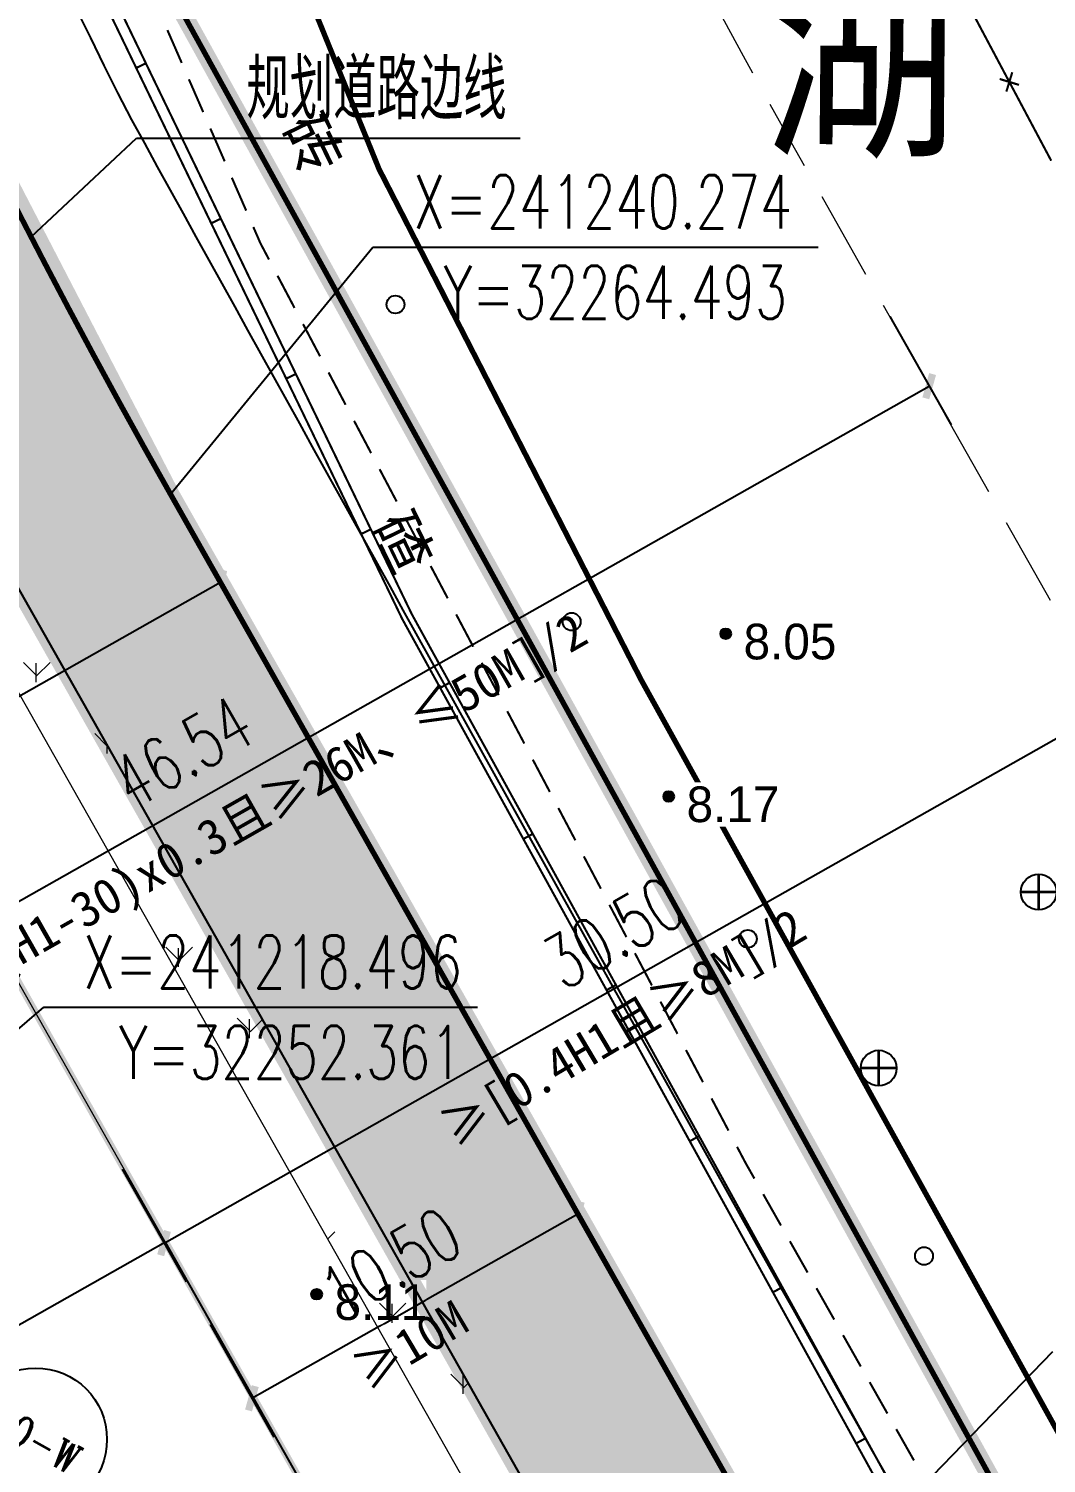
# Model space of a CAD drawing. Extents: x -83084 to 31773731, y -158416 to 241421036.
# Drawn here: x 32260.52 to 32289.04, y 241213.1 to 241253.32 of the extents above; entities that cross this region are included whole.
import ezdxf
from ezdxf.enums import TextEntityAlignment as Align
from ezdxf.xclip import XClip

# ---------------------------------------------------------------- set-up
doc = ezdxf.new("R2010")
doc.units = 0
doc.header["$LTSCALE"] = 1000
doc.header["$MEASUREMENT"] = 0
doc.header["$XCLIPFRAME"] = 0
for name, pattern in [('2', [0]), ('677', [0]), ('721020', [0]), ('721120', [0]), ('CENTER2', [1.125, 0.75, -0.125, 0.125, -0.125]), ('DASH', [0.35, 0.25, -0.1])]:
    doc.linetypes.add(name, pattern=pattern)
for name, color, linetype in [('AXIS', 3, 'Continuous'), ('AXIS_TEXT', 7, 'Continuous'), ('DIM_COOR', 3, 'Continuous'), ('DIM_LEAD', 3, 'Continuous'), ('GZ_BJT_总平面', 2, 'Continuous'), ('GZ_BJT_指标表', 7, 'Continuous'), ('GZ_BJT_用地界线', 1, 'Continuous'), ('GZ_BJT_绿地', 3, 'Continuous'), ('PUB_DIM', 3, 'Continuous'), ('PUB_TEXT', 7, 'Continuous'), ('Road_2', 134, 'Continuous'), ('ROOF', 4, 'Continuous'), ('规划道路边线', 165, 'Continuous')]:
    doc.layers.add(name, color=color, linetype=linetype)
for name, color, linetype, lineweight in [('公共绿地', 63, 'Continuous', 0), ('绿地', 86, 'Continuous', 0), ('道路中线', 252, 'Continuous', 0), ('间距公式核对', 241, 'Continuous', 0)]:
    doc.layers.add(name, color=color, linetype=linetype, lineweight=lineweight)
doc.layers.add('地形', color=7, linetype='Continuous', true_color=0x323232)
doc.layers.add('建筑控制线', color=7, linetype='Continuous', true_color=0xff0505)
doc.styles.add('_TCH_AXIS', font='COMPLEX', dxfattribs={"bigfont": 'GBCBIG'})
doc.styles.add('_TCH_DIM', font='SIMPLEX', dxfattribs={"bigfont": 'GBCBIG'})
doc.styles.add('_TCH_DIM_T3', font='SIMPLEX', dxfattribs={"width": 0.7058823529411765, "bigfont": 'GBCBIG'})
doc.styles.add('COMPLEX', font='COMPLEX')
doc.styles.add('DMHT', font='')
doc.styles.add('HZTXT', font='simhei.ttf')
doc.styles.add('JTHT', font='')
doc.styles.add('黑体', font='simhei.ttf')
doc.styles.get('DMHT').set_extended_font_data('方正细等线简体')
doc.styles.get('JTHT').set_extended_font_data('方正细等线简体')
doc.dimstyles.new('_TCH_ARCH_M_M&&1', dxfattribs={"dimtxt": 1.4875, "dimasz": 0.5, "dimexe": 1.25, "dimexo": 1.5, "dimgap": 0.6312500000000001, "dimtad": 1, "dimzin": 0, "dimdsep": 46, "dimtxsty": '_TCH_DIM_T3', "dimblk": 'ARCHTICK', "dimcen": 0.09, "dimclrt": 7, "dimazin": 2, "dimtfac": 1, "dimtdec": 0, "dimtix": 1, "dimtmove": 2, "dimatfit": 3, "dimfxl": 0, "dimtolj": 1, "dimtzin": 0, "dimarcsym": 0})

# ---------------------------------------------------------------- blocks, each defined once
blk = doc.blocks.new('jjjg')
at = {"layer": '公共绿地'}
h = blk.add_hatch(dxfattribs=at)
h.set_pattern_fill('CROSS', color=256, scale=0.5)
h.set_pattern_definition([(0, (-31796.01976982163, -241027.7256764514), (0.79375, 0.79375), [0.396875, -1.190625]), (90, (-31795.82133232163, -241027.9241139514), (-0.79375, 0.79375), [0.396875, -1.190625])])
edge = h.paths.add_edge_path()
edge.add_arc((659.9464344675081, 320.8897445269064), 219.9999999996637, 192.5400507971583, 209.5024513083548)
edge.add_line((468.4728163983673, 212.5483693124261), (486.1813294719905, 181.2518026770558))
edge.add_arc((468.7746369207715, 171.4025867470931), 20.00000000019231, -11.907170796793878, 29.50245131251478, ccw=False)
edge.add_line((488.3443003240973, 167.2760537848808), (464.1211432609707, 210.0860653303098))
edge.add_arc((659.9464344681176, 320.8897445258282), 224.9999999991716, 189.2069196672346, 209.5024513081, ccw=False)
edge.add_arc((425.6073815160952, 269.070749351547), 19.99999999836342, 41.08802014646852, 52.27393119112679, ccw=False)
edge.add_line((440.6813980154693, 282.2151027594227), (445.1946503277868, 273.1229023803025))
at = {"layer": '建筑控制线', "color": 1, "linetype": 'CENTER2', "ltscale": 0.01, "const_width": 0.5}
blk.add_lwpolyline([(336.981693347916, 292.0905292715179), (359.2705196905881, 296.5613302181009), (418.1918708868325, 308.3800607626326), (427.0470438152552, 309.682275394327), (440.6813980154693, 282.2151027594227), (445.1946503277868, 273.1229023803025), (466.3430438153446, 230.5182753949193), (514.6942301783711, 142.8593235486187), (494.3592149019241, 136.7020807343069), (383.2394989356399, 107.9725273859221), (344.5129210092127, 97.95992721989751)], dxfattribs=at)
blk.add_lwpolyline([(341.2570224255323, 272.5497202645056), (357.5623490158468, 275.8203217951814), (421.6740319225937, 288.68015426083, -0.2174329947967095), (437.8451209738851, 284.8896536403336, -0.04884653787836726), (440.6813980154693, 282.2151027594227), (445.1946503277868, 273.1229023803025, 0.07414787403409054), (468.4728163983673, 212.5483693124261), (486.1813294719905, 181.2518026770558, -0.1826758136830436), (488.3443003240973, 167.2760537848808, -0.2848418124427812), (473.7809370029718, 152.0392977850279), (378.2331988532096, 127.3358163492521, -0.4142135623679189), (366.0484043285251, 134.5143107892945), (335.409678556025, 253.0182939226506), (334.6520384270698, 255.9486825350905), (333.5420527402312, 260.2418677674141, -0.4304301391724917), (341.2570224255323, 272.5497202645056, -0.09930342559615261)], format="xyb", dxfattribs=at)
for points in [[(437.8451209738851, 284.88965364045, 0.21743299479328), (421.6740319207311, 288.68015426083), (357.5623490158468, 275.8203217951814), (361.3172142542899, 261.2973128980957), (334.6520384270698, 255.9486825350905), (366.0484043285251, 134.5143107892945, 0.4142135623693743), (378.2331988532096, 127.3358163492521), (473.7809370029718, 152.0392977850279, 0.2848418124420904), (488.3443003240973, 167.2760537848808), (464.1211432609707, 210.0860653303098, -0.08878818107429738)], [(445.1946503277868, 273.1229023803025, 0.0741478740341938), (468.4728163983673, 212.5483693124261), (486.1813294719905, 181.2518026770558, -0.1826758136817701), (488.3443003240973, 167.2760537848808), (464.1211432609707, 210.0860653303098, -0.08878818107429817), (437.8451209738851, 284.8896536403336, -0.04884653789342656), (440.6813980154693, 282.2151027594227)], [(494.3592149019241, 136.7020807338413), (383.2394989356399, 107.9725273859221), (344.5129210092127, 97.95992721989751), (232.4050741847605, 68.9748966328334), (183.6094735544175, 58.95635993941687), (152.9527199175209, 183.2824108069763), (146.9674291498959, 207.555364776752), (168.7314737159759, 244.6003074408509), (203.6274048630148, 103.0821484727785, 0.4175112271374972), (228.0520681217313, 88.50709212420043), (339.5066209267825, 117.3232161832275, 0.4142135623741037), (346.6851153653115, 129.5080107063986), (366.0484043285251, 134.514310789411, 0.414213562371631), (378.2331988532096, 127.3358163492521), (473.7809370029718, 152.0392977850279, 0.2848418124420901), (488.3443003240973, 167.2760537848808, 0.1826758136817701), (486.1813294719905, 181.2518026770558), (468.4728163983673, 212.5483693124261, -0.07414787403416094), (445.1946503277868, 273.1229023803025), (466.3430438153446, 230.5182753948029), (514.6942301783711, 142.8593235486187)], [(494.3592149019241, 136.7020807338413), (383.2394989356399, 107.9725273859221), (344.5129210092127, 97.95992721989751), (232.4050741847605, 68.9748966328334), (183.6094735544175, 58.95635993941687), (152.9527199175209, 183.2824108069763), (146.9674291498959, 207.555364776752), (168.7314737159759, 244.6003074408509), (203.6274048630148, 103.0821484727785, 0.4175112271374972), (228.0520681217313, 88.50709212420043), (339.5066209267825, 117.3232161832275, 0.4142135623741037), (346.6851153653115, 129.5080107063986), (366.0484043285251, 134.514310789411, 0.414213562371631), (378.2331988532096, 127.3358163492521), (473.7809370029718, 152.0392977850279, 0.2848418124420901), (488.3443003240973, 167.2760537848808, 0.1826758136817701), (486.1813294719905, 181.2518026770558), (468.4728163983673, 212.5483693124261, -0.07414787403416094), (445.1946503277868, 273.1229023803025), (466.3430438153446, 230.5182753948029), (514.6942301783711, 142.8593235486187)]]:
    blk.add_lwpolyline(points, format="xyb", close=True, dxfattribs=at)
blk = doc.blocks.new('93762001')
at = {"color": 0, "linetype": 'Continuous', "lineweight": -3}
blk.add_circle((0, 0), 0.5, dxfattribs=at)
blk = doc.blocks.new('24802001')
at = {"color": 0, "linetype": 'Continuous', "lineweight": -3, "const_width": 0.12}
for points in [[(-0.4, -0.4), (0.4, 0.4)], [(-0.4, 0.4), (0.4, -0.4)]]:
    blk.add_lwpolyline(points, dxfattribs=at)
blk = doc.blocks.new('904')
at = {"linetype": '2'}
h = blk.add_hatch(color=0, dxfattribs=at)
edge = h.paths.add_edge_path(flags=0)
edge.add_arc((0, 0), 0.3, 0, 360)
at = {"color": 0, "linetype": 'Continuous', "lineweight": -3}
for radius in [0.3, 0.15]:
    blk.add_circle((0, 0), radius, dxfattribs=at)
blk = doc.blocks.new('654')
at = {"color": 0, "linetype": 'Continuous', "lineweight": -3, "const_width": 0.15}
for points in [[(0, -1), (0, 1)], [(-1, 0), (1, 0)]]:
    blk.add_lwpolyline(points, dxfattribs=at)
at = {"color": 0, "linetype": 'Continuous', "lineweight": -3}
blk.add_circle((0, 0), 1, dxfattribs=at)
blk = doc.blocks.new('ysdx12')
at = {"layer": '地形', "linetype": '721020', "lineweight": -3, "ltscale": 0.5, "const_width": 0.15}
blk.add_lwpolyline([(108.9299758571324, 203.5831829632225), (131.2179758571328, 208.0541829632421), (190.1399758571315, 219.8731829632306), (198.9949758571347, 221.1751829632267), (212.6289758571329, 193.7081829632225), (217.1429758571358, 184.6161829632183), (238.2909758571368, 142.0111829632369), (286.6419758571319, 54.35218296322273), (266.3069758571328, 48.19518296324532), (155.1869758571302, 19.46518296323484), (116.4609758571278, 9.453182963217841)], dxfattribs=at)
at = {"layer": '地形', "linetype": 'Continuous', "lineweight": -3, "ltscale": 0.5, "const_width": 0.15}
blk.add_lwpolyline([(176.1329758571337, 205.2391829632397), (210.0699758571245, 212.1631829632388), (214.4019758571303, 203.2851829632418), (228.4519758571259, 177.9111829632311), (231.9439758571316, 168.4331829632283), (246.2689758571287, 133.1501829632325), (253.6149758571264, 118.8311829632439), (272.0999758571379, 85.4581829632225, -0.1219224057559178), (270.6729758571346, 80.18218296323903), (269.8386076847346, 79.52137490152381)], format="xyb", dxfattribs=at)
at = {"layer": '地形', "linetype": 'Continuous', "lineweight": -3, "ltscale": 0.5, "const_width": 0.06}
for points in [[(270.3979758571331, 78.50518296324299), (247.1819758571255, 120.6811829632206), (236.5789758571373, 142.6501829632325), (212.6629758571326, 195.6061829632381), (195.5649758571271, 200.6551829632372), (176.1329758571374, 205.2391829632397), (124.5699758571354, 195.9721829632181), (77.42033870088198, 189.2850281663996)], [(270.1351616213178, 78.36051549125114), (246.9152884104842, 120.54355186873), (236.3071372940431, 142.5232247799286), (212.4461544388141, 195.3574030740128), (195.4879958368692, 200.3651082314027), (176.1247284631027, 204.9328942360007), (124.6175887302015, 195.6759335489769), (77.46246561528824, 188.9880006877356)], [(263.9351791166046, 135.5954175039369), (262.7615802030959, 137.8028290174843)], [(240.3353091904646, 137.0495162965672), (240.7367963699508, 136.1293111683626)], [(239.7318744640143, 136.1175007511629), (239.4616958580009, 135.9871032019146)], [(240.9375399596938, 135.6692086042603), (241.3390271391836, 134.7490034760558)], [(265.1087780301132, 133.3880059903604), (263.9351791166046, 135.5954175039369)], [(241.5397707289267, 134.2889009119535), (241.9412579084128, 133.368695783749)], [(242.1420014981559, 132.9085932196467), (242.5434886776457, 131.9883880914422)], [(241.8338068685953, 131.7623792764498), (241.5636282625856, 131.6319817272015)], [(242.7442322673887, 131.5282855273399), (242.9449758571318, 131.0681829632376), (243.1835021729203, 130.6159198053356)], [(243.4220284887124, 130.1636566474335), (243.8990811202893, 129.2591303316585)], [(244.1376074360778, 128.8068671737565), (244.6146600676584, 127.9023408579815)], [(243.9357392731799, 127.4072578017367), (243.6655606671702, 127.2768602524884)], [(244.8531863834469, 127.4500777000794), (245.3302390150275, 126.5455513842753)], [(245.5687653308159, 126.0932882264024), (246.0458179623929, 125.1887619105983)], [(246.284344278185, 124.7364987526962), (246.761396909762, 123.8319724369212)], [(246.0376716777646, 123.0521363270236), (245.7674930717549, 122.9217387777753)], [(246.9999232255504, 123.3797092790192), (247.476975857131, 122.4751829632442)], [(247.7155021729195, 122.0229198053421), (248.1925548045001, 121.118393489538)], [(248.4310811202886, 120.666130331665), (248.9081337518692, 119.7616040158609)], [(249.1466600676576, 119.3093408579589), (249.6237126992346, 118.4048145421839)], [(248.2444011499501, 118.7510981445666), (247.9815869141348, 118.6064306725748)], [(249.8622390150267, 117.9525513842818), (250.3392916466037, 117.0480250685068)], [(250.5778179623921, 116.5957619106048), (251.0548705939727, 115.6912355948007)], [(251.2933969097612, 115.2389724369277), (251.7704495413418, 114.3344461211236)], [(250.5763563822875, 114.5146860202076), (250.3135421464722, 114.3700185482157)], [(252.0089758571303, 113.8821829632216), (252.4860284887109, 112.9776566474466)], [(252.7245548044993, 112.5253934895445), (253.2016074360763, 111.6208671737695)], [(253.4401337518684, 111.1686040158675), (253.9171863834454, 110.2640777000634)], [(252.9083116146212, 110.2782738958485), (252.6454973788132, 110.1336064238567)], [(254.1557126992338, 109.8118145421904), (254.6327653308144, 108.9072882263863)], [(254.8712916466029, 108.4550250684842), (255.3483442781835, 107.5504987527092)], [(255.586870593972, 107.0982355948072), (256.0639232255489, 106.1937092790322)], [(255.2402668469549, 106.0418617715186), (254.9774526111396, 105.8971942995267)], [(256.302449541341, 105.7414461211301), (256.5409758571295, 105.2891829632281), (256.789475857131, 104.8500996298972)], [(257.0379758571289, 104.4110162965662), (257.5349758571319, 103.5328496299044)], [(257.7834758571298, 103.0937662965734), (258.2804758571292, 102.2155996298825)], [(257.5722220792923, 101.8054496471595), (257.3094078434769, 101.6607821751677)], [(258.5289758571307, 101.7765162965516), (259.0259758571301, 100.8983496298897)], [(259.2744758571316, 100.4592662965588), (259.771475857131, 99.58109962989693)], [(260.0199758571325, 99.142016296566), (260.5169758571319, 98.26384962990414)], [(260.7654758571334, 97.82476629657322), (261.2624758571328, 96.94659962988226)], [(259.904177311626, 97.5690375228005), (259.6413630758179, 97.42437005080865)]]:
    blk.add_lwpolyline(points, dxfattribs=at)
at = {"layer": '地形', "linetype": '677', "lineweight": -3, "ltscale": 0.5, "const_width": 0.06}
blk.add_lwpolyline([(270.3979758571331, 78.50518296324299), (247.1819758571255, 120.6811829632206), (236.5789758571373, 142.6501829632325), (212.6629758571326, 195.6061829632381), (195.5649758571271, 200.6551829632372), (176.1329758571374, 205.2391829632397), (124.5699758571354, 195.9721829632181), (77.42033870088198, 189.2850281663996)], dxfattribs=at)
at = {"layer": '地形', "linetype": '721120', "lineweight": -3, "ltscale": 0.5, "const_width": 0.15}
blk.add_lwpolyline([(233.5415402997896, 137.2149437643238), (234.1890692852867, 135.87694335368), (234.8456237024693, 134.5433485189569), (235.5111735790269, 133.2142201400129), (236.1856885319903, 131.8896188928047), (236.869137769103, 130.5696052465937), (237.5614900902874, 129.2542394612392), (238.2627138889984, 127.9435815844627), (238.9727771537182, 126.6376914489665), (239.6916474694044, 125.3366286698438), (240.4207488572829, 124.0412769636896), (258.1292618573316, 92.7447099632409)], dxfattribs=at)
at = {"layer": '地形', "linetype": 'Continuous'}
for name, p, xscale, yscale, rotation in [('24802001', (263.9351791166046, 135.5954175039369), 0.5, 0.5, 117.9979246294117), ('93762001', (246.7281652850579, 129.3544083357847), 0.4999999999999996, 0.4999999999999996, 119.0489131577583), ('93762001', (251.6670497199739, 120.4623359884426), 0.4999999999999996, 0.4999999999999996, 119.0489131577583), ('93762001', (256.6059341548862, 111.5702636410715), 0.4999999999999996, 0.4999999999999996, 119.0489131577583), ('93762001', (261.5448185898022, 102.6781912937004), 0.4999999999999996, 0.4999999999999996, 119.0489131577583)]:
    blk.add_blockref(name, p, dxfattribs=dict(at, xscale=xscale, yscale=yscale, rotation=rotation))
at = {"layer": '地形', "linetype": 'Continuous', "xscale": 0.5, "yscale": 0.5}
for name, p in [('904', (255.9855406698589, 120.125973656337)), ('904', (254.3881167738036, 115.5632691194769)), ('654', (264.7569758571408, 112.8821829632216)), ('654', (260.2739758571297, 107.9461829632346)), ('904', (244.5198976162246, 101.6056688803656))]:
    blk.add_blockref(name, p, dxfattribs=at)
at = {"layer": '地形', "style": 'JTHT'}
for s, p in [('砖', (244.4124100080298, 133.8642595004058)), ('碴', (246.9535800080303, 122.7064785004186))]:
    blk.add_text(s, height=1.200000000001, rotation=295.9158325195312, dxfattribs=at).set_placement(p, align=Align.MIDDLE_CENTER)
for points in [[(256.4855406698589, 120.52597365635702), (259.0605406698596, 120.52597365635702), (259.0605406698596, 119.2759736563312), (256.4855406698589, 119.2759736563312)], [(254.88811677380832, 115.96326911949691), (257.463116773809, 115.96326911949691), (257.463116773809, 114.7132691194711), (254.88811677380832, 114.7132691194711)], [(245.0198976162293, 102.00566888034805), (247.59489761623, 102.00566888034805), (247.59489761623, 100.7556688803597), (245.0198976162293, 100.7556688803597)]]:
    blk.add_wipeout(points).dxf.layer = '地形'
at = {"layer": '地形', "style": 'DMHT'}
for s, p in [('8.05', (256.4855406698589, 120.4059736563358)), ('8.17', (254.8881167738036, 115.8432691194757)), ('8.11', (245.0198976162246, 101.8856688803644))]:
    blk.add_text(s, height=1.000000000001, dxfattribs=at).set_placement(p, align=Align.TOP_LEFT)
blk = doc.blocks.new('tr43')
at = {"linetype": 'ByBlock', "const_width": 0.1999999999999999}
blk.add_lwpolyline([(58.07614039847977, -13.65000178962873), (58.07614081530483, -1.806736690923572e-06), (7.276140814617975, -2.439774107187986e-07), (-0.5238591852539685, -7.392372936010361e-09), (-0.5238590762310196, 3.499999992549419), (-0.5238584066100884, 25.3000000124448), (-14.17385840619681, 25.30000043664404), (-14.17385933978949, -5.022791796589445), (-5.546651808021124, -13.64999984835595)], close=True, dxfattribs=at)
at = {"linetype": 'ByBlock'}
blk.add_lwpolyline([(-14.17385918463697, 4.225003067404032e-07), (-14.17385933964397, -5.022791796585807), (-5.546651807875605, -13.64999984834139), (7.67614062159555, -13.65000024732944), (7.676140816998668, -2.514570951461792e-07)], close=True, dxfattribs=at)
blk = doc.blocks.new('_ArchTick')
at = {"color": 0, "linetype": 'ByBlock', "const_width": 0.4}
blk.add_lwpolyline([(-0.5, -0.5), (0.5, 0.5)], dxfattribs=at)
blk = doc.blocks.new('*D152')
at = {"layer": 'Defpoints', "color": 0, "transparency": 16777216}
for p in [(206.9380246411165, 65.18860624582159), (208.847456983699, 61.81403288102235), (197.8015432984903, 60.01891778831486)]:
    blk.add_point(p, dxfattribs=at)
at = {"layer": 'PUB_DIM', "color": 0, "lineweight": -2, "transparency": 16777216}
for p, q in [((207.6767158357435, 63.8831043044287), (209.4630329792215, 60.72611459652827)), ((199.7109756410728, 56.64434442351563), (208.847456983699, 61.81403288102235)), ((198.5402344931173, 58.71341584692197), (200.3265516365953, 55.55642613902155))]:
    blk.add_line(p, q, dxfattribs=at)
at = {"layer": 'PUB_DIM', "color": 0, "lineweight": -2, "transparency": 16777216, "xscale": 0.5, "yscale": 0.5, "zscale": 0.5}
for p, rotation in [((208.847456983699, 61.81403288102235), 29.50245130754895), ((199.7109756410728, 56.64434442351563), 209.502451307549)]:
    blk.add_blockref('_ArchTick', p, dxfattribs=dict(at, rotation=rotation))
at = {"layer": 'PUB_DIM', "color": 7, "transparency": 16777216, "insert": (203.6020827173112, 60.42589876521246), "char_height": 1.4875, "attachment_point": 5, "rotation": 29.502451307548945, "style": '_TCH_DIM_T3'}
blk.add_mtext('\\A1;10.50', dxfattribs=at)
blk = doc.blocks.new('*D153')
at = {"layer": 'Defpoints', "color": 0, "transparency": 16777216}
for p in [(221.8824132109075, 79.38949531214894), (223.7918455534927, 76.01492194734706), (195.3392393164104, 64.37059092629352)]:
    blk.add_point(p, dxfattribs=at)
at = {"layer": 'PUB_DIM', "color": 0, "lineweight": -2, "transparency": 16777216}
for p, q in [((222.6211044055348, 78.08399337075622), (224.4074215490154, 74.92700366285314)), ((197.2486716589955, 60.99601756149165), (223.7918455534927, 76.01492194734706)), ((196.0779305110377, 63.06508898490081), (197.8642476545182, 59.90809927699772))]:
    blk.add_line(p, q, dxfattribs=at)
at = {"layer": 'PUB_DIM', "color": 0, "lineweight": -2, "transparency": 16777216, "xscale": 0.5, "yscale": 0.5, "zscale": 0.5}
for p, rotation in [((223.7918455534927, 76.01492194734706), 29.50245130756322), ((197.2486716589955, 60.99601756149165), 209.5024513075632)]:
    blk.add_blockref('_ArchTick', p, dxfattribs=dict(at, rotation=rotation))
at = {"layer": 'PUB_DIM', "color": 7, "transparency": 16777216, "insert": (209.8431250111691, 69.70217986736264), "char_height": 1.4875, "attachment_point": 5, "rotation": 29.50245130756322, "style": '_TCH_DIM_T3'}
blk.add_mtext('\\A1;30.50', dxfattribs=at)
blk = doc.blocks.new('*D185')
at = {"layer": 'Defpoints', "color": 0, "transparency": 16777216}
for p in [(216.8495635483923, 88.28413904455374), (218.6962915352812, 85.02038419066007), (176.347160683039, 65.36669448879547)]:
    blk.add_point(p, dxfattribs=at)
at = {"layer": 'PUB_DIM', "color": 0, "lineweight": -2, "transparency": 16777216}
for p, q in [((217.5882547430461, 86.97863710317606), (219.311867530826, 83.93246590617866)), ((178.1938886699278, 62.1029396349018), (218.6962915352812, 85.02038419066007)), ((177.0858518776928, 64.06119254741779), (178.8094646654727, 61.0150213504204))]:
    blk.add_line(p, q, dxfattribs=at)
at = {"layer": 'PUB_DIM', "color": 0, "lineweight": -2, "transparency": 16777216, "xscale": 0.5, "yscale": 0.5, "zscale": 0.5}
for p, rotation in [((218.6962915352812, 85.02038419066007), 29.50245130872789), ((178.1938886699278, 62.1029396349018), 209.5024513087279)]:
    blk.add_blockref('_ArchTick', p, dxfattribs=dict(at, rotation=rotation))
at = {"layer": 'PUB_DIM', "color": 7, "transparency": 16777216, "insert": (197.7679565075052, 74.75837202571049), "char_height": 1.4875, "attachment_point": 5, "rotation": 29.50245130872789, "style": '_TCH_DIM_T3'}
blk.add_mtext('\\A1;46.54', dxfattribs=at)
blk = doc.blocks.new('*D186')
at = {"layer": 'Defpoints', "color": 0, "transparency": 16777216}
for p in [(197.4275535649212, 81.99662906091542), (198.8272950014062, 79.52284139972204), (174.3318432513297, 68.92840043397155)]:
    blk.add_point(p, dxfattribs=at)
at = {"layer": 'PUB_DIM', "color": 0, "lineweight": -2, "transparency": 16777216}
for p, q in [((198.1662447595723, 80.6911271195362), (199.4428709969488, 78.43492311523936)), ((175.7315846878147, 66.45461277277818), (198.8272950014062, 79.52284139972204)), ((175.0705344459808, 67.62289849259233), (176.3471606833573, 65.3666944882955))]:
    blk.add_line(p, q, dxfattribs=at)
at = {"layer": 'PUB_DIM', "color": 0, "lineweight": -2, "transparency": 16777216, "xscale": 0.5, "yscale": 0.5, "zscale": 0.5}
for p, rotation in [((198.8272950014062, 79.52284139972204), 29.50245130860896), ((175.7315846878147, 66.45461277277818), 209.502451308609)]:
    blk.add_blockref('_ArchTick', p, dxfattribs=dict(at, rotation=rotation))
at = {"layer": 'PUB_DIM', "color": 7, "transparency": 16777216, "insert": (186.6023062495136, 74.18543719918108), "char_height": 1.4875, "attachment_point": 5, "rotation": 29.50245130860896, "style": '_TCH_DIM_T3'}
blk.add_mtext('\\A1;26.54', dxfattribs=at)
blk = doc.blocks.new('ghdlbx')
at = {"layer": '规划道路边线', "linetype": '721120', "lineweight": -3, "ltscale": 0.5, "const_width": 0.15}
blk.add_lwpolyline([(233.5415404427767, 137.2149438013148), (234.1890694282738, 135.8769433906709), (234.8456238454564, 134.5433485559479), (235.5111737220141, 133.2142201770039), (236.1856886749774, 131.8896189297957), (236.8691379120901, 130.5696052835847), (237.5614902332745, 129.2542394982302), (238.2627140319855, 127.9435816214536), (238.9727772967053, 126.6376914859575), (239.6916476123915, 125.3366287068347), (240.42074900027, 124.0412770006806), (258.1292620003187, 92.74471000023186)], dxfattribs=at)
at = {"layer": '道路中线', "linetype": 'DASH', "ltscale": 0.01}
blk.add_line((296.1118923234935, 66.22970888702548), (257.8274409710612, 133.8904931542638), dxfattribs=at)
blk.add_arc((431.8943664631988, 232.3826524309989), 199.9999999731979, 184.0805707380663, 209.5024513258966, dxfattribs=at)
at = {"layer": 'PUB_TEXT', "color": 8, "style": '黑体', "width": 0.8}
blk.add_text('湖', height=5, rotation=359.5339178793632, dxfattribs=at).set_placement((257.0307406760003, 134.0286201421113))
blk = doc.blocks.new('zbyd')
at = {"layer": 'DIM_COOR', "color": 3}
for p, q in [((-46.22141378000379, 69.68904576380737), (-40.55204977126414, 76.6134969042323)), ((-40.55204977126414, 76.6134969042323), (-28.06704977126356, 76.6134969042323)), ((-28.51290070638061, 38.39247912843712), (-21.48694540032739, 45.64501940945047))]:
    blk.add_line(p, q, dxfattribs=at)
at = {"layer": 'DIM_LEAD'}
for p, q in [((-50.12618631931036, 76.90038348542294), (-47.17143325681536, 79.66805092745926)), ((-47.17143325681536, 79.66805092745926), (-36.4181741330176, 79.66805092745926))]:
    blk.add_line(p, q, dxfattribs=at)
at = {"layer": 'PUB_TEXT', "style": '_TCH_DIM'}
blk.add_text('规划道路边线', height=1.687943262411348, dxfattribs=at).set_placement((-44.09211030323058, 80.19305092745344))
at = {"layer": 'PUB_TEXT', "style": '_TCH_DIM', "width": 0.7058823529411765}
for s, p in [('X=241240.274', (-39.41704977126574, 77.13849690422649)), ('Y=32264.493', (-38.56704977126356, 74.60099690422066))]:
    blk.add_text(s, height=1.4875, dxfattribs=at).set_placement(p)
blk = doc.blocks.new('_AXISO')
blk.add_circle((0, 0), 0.5)
at = {"layer": 'AXIS_TEXT', "style": 'COMPLEX', "width": 1.041666666666667}
blk.add_attdef('A', text='', height=0.56, dxfattribs=at).set_placement((-0.25, -0.28), (0.25, -0.28), align=Align.FIT)
blk = doc.blocks.new('ADDFAW')
at = {"layer": 'AXIS'}
ref = blk.add_blockref('_AXISO', (30.83412340696668, 2.361973081802716), dxfattribs=dict(at, xscale=3.999999999999998, yscale=3.999999999999998, zscale=3.999999999999998, rotation=330.4998319276513))
ref.add_attrib('A', '10-W', dxfattribs={"layer": 'AXIS_TEXT', "height": 0.8262045859041226, "rotation": 330.4998319282663, "style": '_TCH_AXIS', "width": 0.8192771084418117}).set_placement((29.46645900697331, 2.661128708685283), (31.7949430939625, 1.343726781022269), align=Align.FIT)
blk = doc.blocks.new('cc')
at = {"layer": '间距公式核对', "style": 'HZTXT'}
for s, height, rotation, p in [('≥[0.5x30+(H1-30)x0.3且≥26M、≤50M]/2', 0.9999999999999999, 29.61469295249404, (186.7260549779348, 65.07709659528336)), ('≥[0.4H1且≥8M]/2', 1, 30.65853022031065, (205.3907323832536, 63.67331500723958)), ('≥10M', 1, 30.65853022031065, (202.940972672819, 56.84525348359603))]:
    blk.add_text(s, height=height, rotation=rotation, dxfattribs=at).set_placement(p)
at = {"layer": 'PUB_DIM'}
for p1, p2, distance, picture, middle in [((176.347160683039, 65.36669448879547), (216.8495635483923, 88.28413904455374), -3.7500000005164362, '*D185', (197.7679565075052, 74.75837202571049)), ((174.3318432513297, 68.92840043397155), (197.4275535649213, 81.99662906091544), -2.842340845445093, '*D186', (186.6023062495136, 74.18543719918108)), ((195.3392393164104, 64.37059092629352), (221.8824132109075, 79.38949531214894), -3.8773286248834617, '*D153', (209.8431250111691, 69.70217986736264)), ((197.8015432984903, 60.01891778831487), (206.9380246411165, 65.18860624582157), -3.8773286248798255, '*D152', (203.6020827173112, 60.42589876521246))]:
    dim = blk.add_aligned_dim(p1=p1, p2=p2, distance=distance, dimstyle='_TCH_ARCH_M_M&&1', dxfattribs=at)
    dim.commit()
    dim.dimension.update_dxf_attribs({"geometry": picture, "text_midpoint": middle})

msp = doc.modelspace()

# ---------------------------------------------------------------- linework, layer by layer
at = {"layer": 'GZ_BJT_总平面', "lineweight": 0}
for points in [[(32227.65251248473, 241256.443646893), (32239.53354613235, 241263.1640292833), (32270.85731846988, 241207.7864076723), (32267.5956326938, 241196.0297570187), (32241.20251074964, 241181.1007636877), (32234.48212835406, 241192.9817973459), (32256.50338486457, 241205.4378907163)], [(32264.34726568067, 241219.2955973687), (32252.46623206368, 241212.5752149979), (32263.22376724928, 241193.5568570906), (32267.59563269246, 241196.0297570413), (32270.85731845986, 241207.78640769)]]:
    msp.add_lwpolyline(points, close=True, dxfattribs=at)
at = {"layer": 'GZ_BJT_用地界线', "linetype": 'CENTER2', "lineweight": 0, "ltscale": 10, "const_width": 0.001}
msp.add_lwpolyline([(32133.00164953164, 241319.8162538772), (32155.29047587432, 241324.2870548238), (32214.21182707056, 241336.1057853684), (32223.06699999898, 241337.4080000001), (32236.7013541992, 241309.9408273651), (32241.21460651152, 241300.8486269861), (32262.36299999907, 241258.2440000006), (32310.7141863621, 241170.5850481543), (32290.37917108565, 241164.42780534), (32179.25945511937, 241135.6982519916), (32140.53287719294, 241125.6856518256)], dxfattribs=at)
msp.add_lwpolyline([(32133.00164953164, 241319.8162538772), (32155.29047587432, 241324.2870548238), (32214.21182707056, 241336.1057853684), (32223.06699999898, 241337.4080000001), (32236.7013541992, 241309.9408273651), (32241.21460651152, 241300.8486269861), (32262.36299999907, 241258.2440000006), (32310.7141863621, 241170.5850481543), (32290.37917108565, 241164.42780534), (32179.25945511937, 241135.6982519916), (32140.53287719294, 241125.6856518256)], dxfattribs=at)
msp.add_lwpolyline([(32133.00164953164, 241319.8162538772), (32155.29047587432, 241324.2870548238), (32214.21182707056, 241336.1057853684), (32223.06699999898, 241337.4080000001), (32236.7013541992, 241309.9408273651), (32241.21460651152, 241300.8486269861), (32262.36299999907, 241258.2440000006), (32310.7141863621, 241170.5850481543), (32290.37917108565, 241164.42780534), (32179.25945511937, 241135.6982519916), (32140.53287719294, 241125.6856518256)], dxfattribs=at)
msp.add_lwpolyline([(32133.00164953164, 241319.8162538772), (32155.29047587432, 241324.2870548238), (32214.21182707056, 241336.1057853684), (32223.06699999898, 241337.4080000001), (32236.7013541992, 241309.9408273651), (32241.21460651152, 241300.8486269861), (32262.36299999907, 241258.2440000006), (32310.7141863621, 241170.5850481543), (32290.37917108565, 241164.42780534), (32179.25945511937, 241135.6982519916), (32140.53287719294, 241125.6856518256)], dxfattribs=at)
at = {"layer": 'GZ_BJT_用地界线', "lineweight": 0}
msp.add_lwpolyline([(32233.86507715761, 241312.6153782462, 0.21743299479328), (32217.69398810446, 241316.4058788666), (32153.58230519958, 241303.5460464009), (32157.33717043802, 241289.0230375038), (32130.6719946108, 241283.6744071408), (32162.06836051225, 241162.240035395, 0.4142135623693743), (32174.25315503694, 241155.061540955), (32269.8008931867, 241179.7650223908, 0.2848418124420904), (32284.36425650783, 241195.0017783906), (32260.1410994447, 241237.8117899361, -0.08878818107429738)], format="xyb", close=True, dxfattribs=at)
msp.add_lwpolyline([(32233.86507715761, 241312.6153782462, 0.21743299479328), (32217.69398810446, 241316.4058788666), (32153.58230519958, 241303.5460464009), (32157.33717043802, 241289.0230375038), (32130.6719946108, 241283.6744071408), (32162.06836051225, 241162.240035395, 0.4142135623693743), (32174.25315503694, 241155.061540955), (32269.8008931867, 241179.7650223908, 0.2848418124420904), (32284.36425650783, 241195.0017783906), (32260.1410994447, 241237.8117899361, -0.08878818107429738)], format="xyb", close=True, dxfattribs=at)
at = {"layer": 'GZ_BJT_用地界线', "linetype": 'CENTER2', "lineweight": 0}
for points in [[(32241.2146065107, 241300.8486269994, 0.0741478740341938), (32264.49277258128, 241240.2740939316), (32282.2012856549, 241208.9775272962, -0.1826758136817701), (32284.36425650701, 241195.001778404), (32260.14109944388, 241237.8117899495, -0.08878818107429817), (32233.8650771568, 241312.6153782595, -0.04884653789342656), (32236.70135419838, 241309.9408273786)], [(32290.37917108484, 241164.427805353), (32179.25945511855, 241135.6982520051), (32140.53287719213, 241125.685651839), (32028.42503036767, 241096.700621252), (31979.62942973733, 241086.6820845586), (31948.97267610043, 241211.0081354261), (31942.98738533281, 241235.2810893959), (31964.75142989889, 241272.32603206), (31999.64736104593, 241130.8078730919, 0.4175112271374972), (32024.07202430465, 241116.2328167433), (32135.5265771097, 241145.0489408024, 0.4142135623741037), (32142.70507154823, 241157.2337353255), (32162.06836051144, 241162.2400354086, 0.414213562371631), (32174.25315503612, 241155.0615409684), (32269.80089318589, 241179.7650224042, 0.2848418124420901), (32284.36425650701, 241195.001778404, 0.1826758136817701), (32282.2012856549, 241208.9775272962), (32264.49277258128, 241240.2740939316, -0.07414787403416094), (32241.2146065107, 241300.8486269994), (32262.36299999826, 241258.2440000139), (32310.71418636129, 241170.5850481678)]]:
    msp.add_lwpolyline(points, format="xyb", close=True, dxfattribs=at)
at = {"layer": 'Road_2'}
for centre, radius, start, end in [((32456.10943870723, 241348.650756734), 216.1465218200322, 192.409367339976, 206.9285931112849), ((37779.37512328393, 244295.93785928), 6300.720800818239, 208.9015387117692, 209.3370204262228)]:
    msp.add_arc(centre, radius, start, end, dxfattribs=at)

# ---------------------------------------------------------------- block references
at = {"layer": 'PUB_TEXT'}
ref = msp.add_blockref('jjjg', (31796.01995618373, 241027.7257246057), dxfattribs=at)
XClip(ref).set_block_clipping_path([(-13.000000000309228, -5.000000000116415), (531.4999999996908, 405.4999999998836)])

# ---------------------------------------------------------------- next in the draw order: block references
ref = msp.add_blockref('ysdx12', (32024.07202430547, 241116.2328167299))
XClip(ref).set_block_clipping_path([(-272.4682125144391, -93.50709212420043), (303.34942815869, 310.77695265359944)])

# ---------------------------------------------------------------- next in the draw order: hatches: boundary and pattern name
at = {"layer": '绿地'}
h = msp.add_hatch(dxfattribs=at)
h.set_pattern_fill('GRASS', color=256)
h.set_pattern_definition([(90, (0, 0), (-1.99559095, 1.99559095), [0.52916132, -3.4620203]), (45, (0, 0), (-1.995592310163021, 1.995592310163021), [0.52916132, -2.2930323]), (135, (0, 0), (-1.995592310163021, -1.995592310163021), [0.52916132, -2.2930323])])
edge = h.paths.add_edge_path()
edge.add_line((32273.11786050992, 241211.9349473628), (32242.28680948506, 241266.4414818593))
edge.add_line((32242.28680948506, 241266.4414818593), (32235.20639974787, 241262.4365221622))
edge.add_line((32235.20639974787, 241262.4365221622), (32239.54747875441, 241287.063191402))
edge.add_line((32239.54747875441, 241287.063191402), (32240.18625382958, 241284.8272727805))
edge.add_arc((32463.01020691594, 241350.7452063884), 232.3697227268692, 196.4797795930775, 200.7547111746763)
edge.add_arc((32464.92090276353, 241352.8340311967), 234.9001052414241, 201.065993642936, 209.3185321503521)
edge.add_line((32260.10893178085, 241237.811789936), (32274.35091974156, 241212.6463974286))
edge.add_line((32274.35091974156, 241212.6463974286), (32273.11786050992, 241211.9349473628))

# ---------------------------------------------------------------- next in the draw order: linework, layer by layer
at = {"layer": 'DIM_COOR', "color": 3}
for p, q in [((32252.36071241692, 241218.4964599193), (32260.94259501923, 241225.8877874994)), ((32260.94259501923, 241225.8877874994), (32273.09759501923, 241225.8877874994))]:
    msp.add_line(p, q, dxfattribs=at)
at = {"layer": 'GZ_BJT_绿地', "lineweight": 0}
msp.add_lwpolyline([(32273.11786050992, 241211.9349473628), (32242.28680948506, 241266.4414818593), (32235.20639974787, 241262.4365221622), (32239.54747875441, 241287.063191402), (32240.18625382958, 241284.8272727805, 0.01865507145832606), (32245.71986760291, 241268.400829037, 0.03602406323483996), (32260.10893178085, 241237.811789936), (32274.35091974156, 241212.6463974286)], format="xyb", close=True, dxfattribs=at)
at = {"layer": '建筑控制线', "color": 1, "linetype": 'CENTER2', "ltscale": 0.01, "const_width": 0.5}
msp.add_lwpolyline([(32233.86507715761, 241312.6153782462, 0.21743299479328), (32217.69398810446, 241316.4058788666), (32153.58230519958, 241303.5460464009), (32157.33717043802, 241289.0230375038), (32130.6719946108, 241283.6744071408), (32162.06836051225, 241162.240035395, 0.4142135623693743), (32174.25315503694, 241155.061540955), (32269.8008931867, 241179.7650223908, 0.2848418124420904), (32284.36425650783, 241195.0017783906), (32260.1410994447, 241237.811789936, -0.08878818107429738)], format="xyb", close=True, dxfattribs=at)
at = {"layer": '绿地'}
msp.add_lwpolyline([(32273.11786050992, 241211.9349473628), (32242.28680948506, 241266.4414818593), (32235.20639974787, 241262.4365221622), (32239.54874597741, 241287.063191402), (32240.19784334735, 241284.8272727805, 0.0192734175790118), (32245.75075965807, 241268.400829037, 0.03761414100927294), (32260.1410994447, 241237.811789936), (32274.37564045165, 241212.6463974286)], format="xyb", close=True, dxfattribs=at)

# ---------------------------------------------------------------- next in the draw order: block references
ref = msp.add_blockref('ghdlbx', (32024.07202416248, 241116.2328166929))
XClip(ref).set_block_clipping_path([(-228.05206797875144, -93.50709208732587), (303.44793202095025, 316.9929079126741)])
for name, p in [('zbyd', (32310.7141863621, 241170.5850481543)), ('cc', (32067.065219017, 241158.2774648576))]:
    msp.add_blockref(name, p)
at = {"layer": 'GZ_BJT_指标表'}
msp.add_blockref('ADDFAW', (32229.87920660498, 241211.408770831), dxfattribs=at)
at = {"layer": 'ROOF', "rotation": 119.4942184686147}
msp.add_blockref('tr43', (32256.25561560611, 241205.8963622328), dxfattribs=at)

# ---------------------------------------------------------------- next in the draw order: texts
at = {"layer": 'PUB_TEXT', "style": '_TCH_DIM', "width": 0.7058823529411765}
for s, p in [('X=241218.496', (32262.04759501923, 241226.4127874994)), ('Y=32252.361', (32263.04759501923, 241223.8752874994))]:
    msp.add_text(s, height=1.4875, dxfattribs=at).set_placement(p)

doc.saveas('drawing.dxf')
